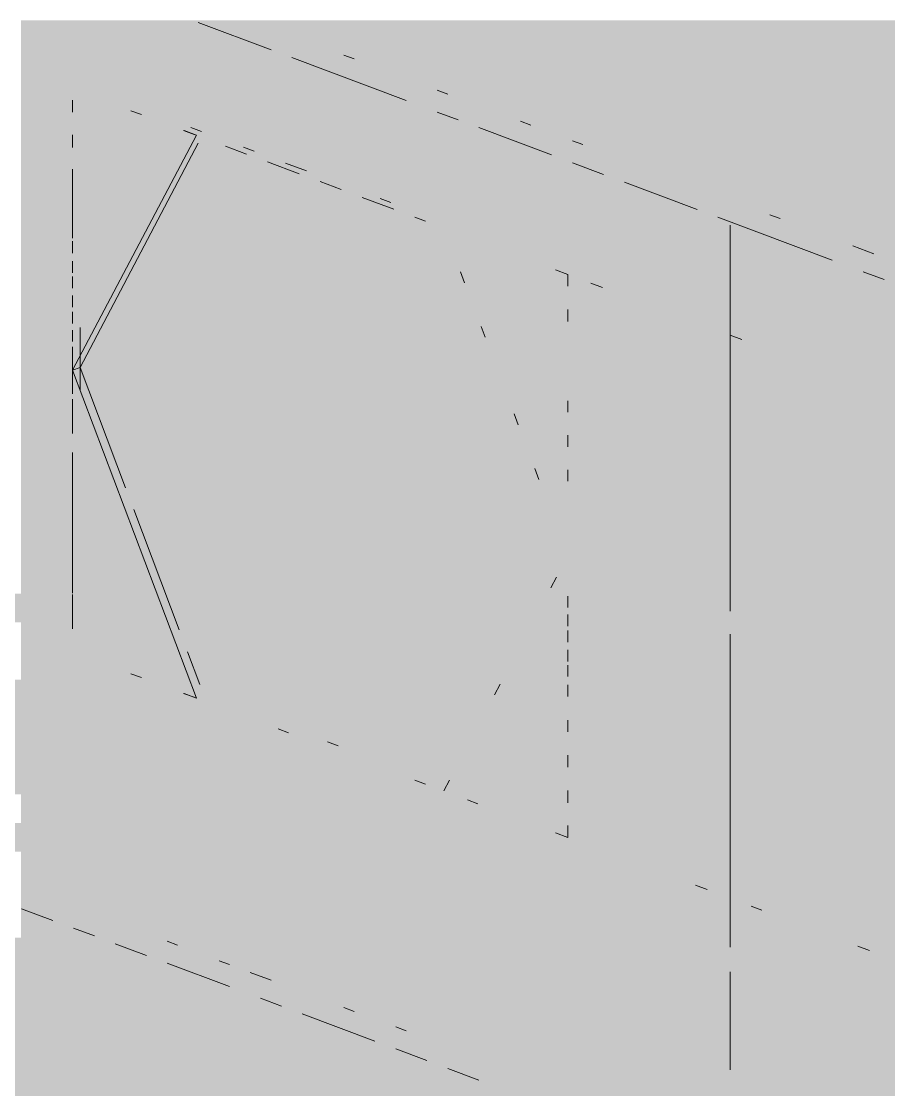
# Paper-space layout '03 3D Building and Roof' of a CAD drawing. Header units: millimetres. Extents: x 5 to 415, y 5 to 292.
# Drawn here: x 157.53 to 162.72, y 85.89 to 92.28 of the extents above; entities that cross this region are included whole.
import ezdxf

# ---------------------------------------------------------------- set-up
doc = ezdxf.new("R2010")
doc.units = ezdxf.units.MM
doc.layers.add('EXISTING', color=7, linetype='Continuous')
doc.layers.add('IMAGES', color=7, linetype='Continuous')

# ---------------------------------------------------------------- blocks, each defined once
blk = doc.blocks.new('SHEET_03')
at = {"layer": 'EXISTING', "color": 250, "lineweight": 9}
for p, q in [((159.0243, 92.1097), (158.5891, 92.2727)), ((159.8326, 91.8069), (159.1487, 92.0631)), ((159.4596, 92.0778), (159.5217, 92.0545)), ((160.0192, 91.8681), (160.0813, 91.8448)), ((157.8372, 91.7383), (157.8372, 91.807)), ((157.8372, 91.8056), (157.8372, 91.7354)), ((158.1862, 91.745), (158.2491, 91.7214)), ((160.1435, 91.6904), (160.0192, 91.737)), ((160.5166, 91.6818), (160.5788, 91.6585)), ((158.5007, 91.6271), (158.5636, 91.6036)), ((158.5779, 91.5982), (158.5038, 91.626)), ((158.608, 91.6202), (158.5451, 91.6438)), ((160.7031, 91.4808), (160.2679, 91.6439)), ((157.8372, 91.5321), (157.8372, 91.6009)), ((157.8372, 90.1923), (158.5779, 91.5982)), ((157.8372, 91.5951), (157.8372, 91.525)), ((158.5886, 91.551), (157.8816, 90.209)), ((160.8275, 91.5653), (160.8896, 91.542)), ((158.7523, 91.5329), (158.8782, 91.4857)), ((158.9226, 91.5024), (158.8597, 91.526)), ((159.004, 91.4386), (159.1927, 91.3679)), ((159.2371, 91.3846), (159.1113, 91.4317)), ((161.014, 91.3643), (160.8275, 91.4342)), ((157.8372, 90.9825), (157.8372, 91.3947)), ((157.8372, 91.3847), (157.8372, 91.3146)), ((159.3185, 91.3208), (159.4443, 91.2737)), ((161.5736, 91.1547), (161.1384, 91.3178)), ((157.8372, 91.1743), (157.8372, 91.1041)), ((159.5701, 91.2265), (159.7589, 91.1558)), ((159.7404, 91.196), (159.6775, 91.2196)), ((159.8847, 91.1087), (159.9476, 91.0851)), ((162.3819, 90.8519), (161.698, 91.1081)), ((162.0088, 91.1228), (162.071, 91.0995)), ((161.7719, 91.0611), (161.7719, 90.4017)), ((157.8372, 90.9639), (157.8372, 90.8937)), ((162.5063, 90.9364), (162.6306, 90.8899)), ((157.8372, 90.7763), (157.8372, 90.8451)), ((160.1579, 90.7819), (160.1826, 90.7165)), ((160.7998, 90.7659), (160.7258, 90.7936)), ((162.6928, 90.7355), (162.5684, 90.782)), ((157.8372, 90.7534), (157.8372, 90.6833)), ((160.7998, 90.7659), (160.7998, 90.6972)), ((160.7998, 90.6957), (160.7998, 90.7659)), ((161.0081, 90.6878), (160.9387, 90.7138)), ((157.8372, 90.5702), (157.8372, 90.6389)), ((157.8372, 90.543), (157.8372, 90.4729)), ((160.7998, 90.4853), (160.7998, 90.5554)), ((157.8372, 90.3641), (157.8372, 90.4328)), ((157.8816, 90.4494), (157.8816, 90.1059)), ((157.8816, 90.209), (157.8816, 90.4194)), ((160.2814, 90.4551), (160.3061, 90.3897)), ((161.8414, 90.3757), (161.7719, 90.4017)), ((161.7719, 90.4017), (161.7719, 88.7527)), ((157.8372, 90.3326), (157.8372, 90.1923)), ((157.8372, 90.158), (157.8372, 90.2267)), ((157.8372, 90.1923), (157.8816, 90.209)), ((157.8816, 90.0687), (157.8816, 90.209)), ((157.8816, 90.209), (158.1532, 89.49)), ((157.8372, 90.1923), (157.8372, 90.052)), ((158.5779, 88.2315), (157.8372, 90.1923)), ((157.8372, 89.8144), (157.8372, 90.0205)), ((160.7998, 90.0101), (160.7998, 89.9414)), ((157.8372, 89.9118), (157.8372, 89.8416)), ((160.4789, 89.9322), (160.5036, 89.8668)), ((160.7998, 89.8039), (160.7998, 89.7352)), ((157.8372, 89.7013), (157.8372, 88.8596)), ((157.8372, 89.6083), (157.8372, 89.677)), ((160.6023, 89.6054), (160.627, 89.54)), ((160.7998, 89.5978), (160.7998, 89.5291)), ((157.8372, 89.4022), (157.8372, 89.4709)), ((158.2026, 89.3593), (158.4742, 88.6403)), ((157.8372, 89.196), (157.8372, 89.2647)), ((157.8372, 88.9899), (157.8372, 89.0586)), ((160.7325, 88.9547), (160.6988, 88.8908)), ((157.8372, 88.6464), (157.8372, 88.8525)), ((160.7998, 88.842), (160.7998, 88.7733)), ((157.8372, 88.7194), (157.8372, 88.6492)), ((160.7998, 88.6617), (160.7998, 88.7318)), ((160.7998, 88.6359), (160.7998, 88.5672)), ((161.7719, 88.6153), (161.7719, 87.035)), ((158.5235, 88.5096), (158.5976, 88.3135)), ((160.7998, 88.4512), (160.7998, 88.5214)), ((160.7998, 88.4298), (160.7998, 88.361)), ((158.2491, 88.3547), (158.1862, 88.3782)), ((160.3958, 88.3156), (160.3622, 88.2517)), ((160.7998, 88.2408), (160.7998, 88.3109)), ((158.5636, 88.2368), (158.5007, 88.2604)), ((158.5038, 88.2592), (158.5779, 88.2315)), ((160.7998, 88.0304), (160.7998, 88.1005)), ((159.1298, 88.0247), (159.0669, 88.0483)), ((159.363, 87.9707), (159.4259, 87.9471)), ((160.7998, 87.82), (160.7998, 87.8901)), ((159.9476, 87.7184), (159.8847, 87.7419)), ((160.0928, 87.7405), (160.0592, 87.6766)), ((160.7998, 87.6095), (160.7998, 87.6797)), ((160.7998, 87.674), (160.7998, 87.6052)), ((160.2621, 87.6005), (160.1992, 87.6241)), ((160.7998, 87.3991), (160.7998, 87.4693)), ((160.7998, 87.4678), (160.7998, 87.3991)), ((160.7258, 87.4269), (160.7998, 87.3991)), ((161.5636, 87.113), (161.6331, 87.087)), ((161.7719, 87.035), (161.7719, 86.7419)), ((157.7186, 86.9029), (157.532, 86.9728)), ((161.9607, 86.9643), (161.8978, 86.9878)), ((157.9673, 86.8097), (157.8429, 86.8563)), ((158.2782, 86.6932), (158.0916, 86.7631)), ((158.4025, 86.7778), (158.4647, 86.7545)), ((162.5357, 86.7488), (162.6052, 86.7228)), ((158.7756, 86.5069), (158.4025, 86.6467)), ((158.7134, 86.6613), (158.7756, 86.638)), ((158.9, 86.5914), (159.0243, 86.5448)), ((161.7719, 86.5953), (161.7719, 86.0092)), ((159.0865, 86.3904), (158.9621, 86.437)), ((159.4596, 86.3818), (159.5217, 86.3585)), ((159.6461, 86.1808), (159.2108, 86.3439)), ((159.7704, 86.2653), (159.8326, 86.242)), ((159.957, 86.0644), (159.7704, 86.1342)), ((160.2679, 85.9479), (160.0813, 86.0178))]:
    blk.add_line(p, q, dxfattribs=at)
at = {"layer": 'IMAGES', "color": 7}
for points in [[(157.5285, 92.1143), (157.6999, 92.1143), (157.5285, 92.2857), (157.6999, 92.2857)], [(157.6999, 92.1143), (158.0426, 92.1143), (157.6999, 92.2857), (158.0426, 92.2857)], [(158.0426, 92.1143), (158.214, 92.1143), (158.0426, 92.2857), (158.214, 92.2857)], [(158.214, 92.1143), (158.3853, 92.1143), (158.214, 92.2857), (158.3853, 92.2857)], [(158.3853, 92.1143), (158.5567, 92.1143), (158.3853, 92.2857), (158.5567, 92.2857)], [(158.5567, 92.1143), (159.0708, 92.1143), (158.5567, 92.2857), (159.0708, 92.2857)], [(159.0708, 92.1143), (159.5849, 92.1143), (159.0708, 92.2857), (159.5849, 92.2857)], [(159.5849, 92.1143), (159.7562, 92.1143), (159.5849, 92.2857), (159.7562, 92.2857)], [(159.7562, 92.1143), (160.7844, 92.1143), (159.7562, 92.2857), (160.7844, 92.2857)], [(160.7844, 92.1143), (161.1272, 92.1143), (160.7844, 92.2857), (161.1272, 92.2857)], [(161.1272, 92.1143), (161.2985, 92.1143), (161.1272, 92.2857), (161.2985, 92.2857)], [(161.2985, 92.1143), (161.4699, 92.1143), (161.2985, 92.2857), (161.4699, 92.2857)], [(161.4699, 92.1143), (161.6412, 92.1143), (161.4699, 92.2857), (161.6412, 92.2857)], [(161.6412, 92.1143), (161.984, 92.1143), (161.6412, 92.2857), (161.984, 92.2857)], [(161.984, 92.1143), (162.1553, 92.1143), (161.984, 92.2857), (162.1553, 92.2857)], [(162.1553, 92.1143), (162.3267, 92.1143), (162.1553, 92.2857), (162.3267, 92.2857)], [(162.3267, 92.1143), (175.8644, 92.1143), (162.3267, 92.2857), (175.8644, 92.2857)], [(157.5285, 91.9429), (157.8713, 91.9429), (157.5285, 92.1143), (157.8713, 92.1143)], [(157.8713, 91.9429), (158.0426, 91.9429), (157.8713, 92.1143), (158.0426, 92.1143)], [(158.0426, 91.9429), (158.214, 91.9429), (158.0426, 92.1143), (158.214, 92.1143)], [(158.214, 91.9429), (158.5567, 91.9429), (158.214, 92.1143), (158.5567, 92.1143)], [(158.5567, 91.9429), (158.7281, 91.9429), (158.5567, 92.1143), (158.7281, 92.1143)], [(158.7281, 91.9429), (158.8994, 91.9429), (158.7281, 92.1143), (158.8994, 92.1143)], [(158.8994, 91.9429), (159.0708, 91.9429), (158.8994, 92.1143), (159.0708, 92.1143)], [(159.0708, 91.9429), (159.2422, 91.9429), (159.0708, 92.1143), (159.2422, 92.1143)], [(159.2422, 91.9429), (159.4135, 91.9429), (159.2422, 92.1143), (159.4135, 92.1143)], [(159.4135, 91.7714), (159.5849, 91.7714), (159.4135, 92.1143), (159.5849, 92.1143)], [(159.5849, 91.9429), (159.7562, 91.9429), (159.5849, 92.1143), (159.7562, 92.1143)], [(159.7562, 91.9429), (159.9276, 91.9429), (159.7562, 92.1143), (159.9276, 92.1143)], [(159.9276, 91.9429), (161.1272, 91.9429), (159.9276, 92.1143), (161.1272, 92.1143)], [(161.1272, 91.9429), (161.4699, 91.9429), (161.1272, 92.1143), (161.4699, 92.1143)], [(161.4699, 91.9429), (161.6412, 91.9429), (161.4699, 92.1143), (161.6412, 92.1143)], [(161.6412, 91.9429), (161.8126, 91.9429), (161.6412, 92.1143), (161.8126, 92.1143)], [(161.8126, 91.9429), (161.984, 91.9429), (161.8126, 92.1143), (161.984, 92.1143)], [(161.984, 91.9429), (162.1553, 91.9429), (161.984, 92.1143), (162.1553, 92.1143)], [(162.1553, 91.9429), (162.3267, 91.9429), (162.1553, 92.1143), (162.3267, 92.1143)], [(162.3267, 91.9429), (162.4981, 91.9429), (162.3267, 92.1143), (162.4981, 92.1143)], [(162.4981, 91.9429), (162.6694, 91.9429), (162.4981, 92.1143), (162.6694, 92.1143)], [(162.6694, 91.9429), (175.8644, 91.9429), (162.6694, 92.1143), (175.8644, 92.1143)], [(157.5285, 91.7714), (157.6999, 91.7714), (157.5285, 91.9429), (157.6999, 91.9429)], [(157.6999, 91.7714), (157.8713, 91.7714), (157.6999, 91.9429), (157.8713, 91.9429)], [(157.8713, 91.7714), (158.0426, 91.7714), (157.8713, 91.9429), (158.0426, 91.9429)], [(158.0426, 91.7714), (158.214, 91.7714), (158.0426, 91.9429), (158.214, 91.9429)], [(158.214, 91.7714), (158.3853, 91.7714), (158.214, 91.9429), (158.3853, 91.9429)], [(158.3853, 91.7714), (158.8994, 91.7714), (158.3853, 91.9429), (158.8994, 91.9429)], [(158.8994, 91.7714), (159.0708, 91.7714), (158.8994, 91.9429), (159.0708, 91.9429)], [(159.0708, 91.7714), (159.2422, 91.7714), (159.0708, 91.9429), (159.2422, 91.9429)], [(159.2422, 91.7714), (159.4135, 91.7714), (159.2422, 91.9429), (159.4135, 91.9429)], [(159.5849, 91.7714), (159.7562, 91.7714), (159.5849, 91.9429), (159.7562, 91.9429)], [(159.7562, 91.7714), (159.9276, 91.7714), (159.7562, 91.9429), (159.9276, 91.9429)], [(159.9276, 91.7714), (160.2703, 91.7714), (159.9276, 91.9429), (160.2703, 91.9429)], [(160.2703, 91.7714), (160.4417, 91.7714), (160.2703, 91.9429), (160.4417, 91.9429)], [(160.4417, 91.7714), (160.6131, 91.7714), (160.4417, 91.9429), (160.6131, 91.9429)], [(160.6131, 91.7714), (160.7844, 91.7714), (160.6131, 91.9429), (160.7844, 91.9429)], [(160.7844, 91.7714), (161.6412, 91.7714), (160.7844, 91.9429), (161.6412, 91.9429)], [(161.6412, 91.7714), (161.984, 91.7714), (161.6412, 91.9429), (161.984, 91.9429)], [(161.984, 91.7714), (162.4981, 91.7714), (161.984, 91.9429), (162.4981, 91.9429)], [(162.4981, 91.7714), (162.6694, 91.7714), (162.4981, 91.9429), (162.6694, 91.9429)], [(162.6694, 91.7714), (162.8408, 91.7714), (162.6694, 91.9429), (162.8408, 91.9429)], [(157.5285, 88.8571), (157.6999, 88.8571), (157.5285, 91.7714), (157.6999, 91.7714)], [(157.6999, 91.6), (157.8713, 91.6), (157.6999, 91.7714), (157.8713, 91.7714)], [(157.8713, 91.6), (158.0426, 91.6), (157.8713, 91.7714), (158.0426, 91.7714)], [(158.0426, 91.6), (158.214, 91.6), (158.0426, 91.7714), (158.214, 91.7714)], [(158.214, 91.6), (158.3853, 91.6), (158.214, 91.7714), (158.3853, 91.7714)], [(158.3853, 91.6), (158.5567, 91.6), (158.3853, 91.7714), (158.5567, 91.7714)], [(158.5567, 91.6), (158.7281, 91.6), (158.5567, 91.7714), (158.7281, 91.7714)], [(158.7281, 91.6), (158.8994, 91.6), (158.7281, 91.7714), (158.8994, 91.7714)], [(158.8994, 91.6), (159.4135, 91.6), (158.8994, 91.7714), (159.4135, 91.7714)], [(159.4135, 91.6), (159.5849, 91.6), (159.4135, 91.7714), (159.5849, 91.7714)], [(159.5849, 91.6), (159.7562, 91.6), (159.5849, 91.7714), (159.7562, 91.7714)], [(159.7562, 91.6), (160.099, 91.6), (159.7562, 91.7714), (160.099, 91.7714)], [(160.099, 91.6), (160.2703, 91.6), (160.099, 91.7714), (160.2703, 91.7714)], [(160.2703, 91.6), (160.4417, 91.6), (160.2703, 91.7714), (160.4417, 91.7714)], [(160.4417, 91.6), (160.6131, 91.6), (160.4417, 91.7714), (160.6131, 91.7714)], [(160.6131, 91.6), (160.7844, 91.6), (160.6131, 91.7714), (160.7844, 91.7714)], [(160.7844, 91.6), (160.9558, 91.6), (160.7844, 91.7714), (160.9558, 91.7714)], [(160.9558, 91.6), (161.1272, 91.6), (160.9558, 91.7714), (161.1272, 91.7714)], [(161.1272, 91.6), (161.2985, 91.6), (161.1272, 91.7714), (161.2985, 91.7714)], [(161.2985, 91.6), (161.984, 91.6), (161.2985, 91.7714), (161.984, 91.7714)], [(161.984, 91.6), (162.1553, 91.6), (161.984, 91.7714), (162.1553, 91.7714)], [(162.1553, 91.6), (162.8408, 91.6), (162.1553, 91.7714), (162.8408, 91.7714)], [(157.6999, 90.5714), (158.0426, 90.5714), (157.6999, 91.6), (158.0426, 91.6)], [(158.0426, 91.4286), (158.214, 91.4286), (158.0426, 91.6), (158.214, 91.6)], [(158.214, 91.4286), (158.3853, 91.4286), (158.214, 91.6), (158.3853, 91.6)], [(158.3853, 91.2571), (158.5567, 91.2571), (158.3853, 91.6), (158.5567, 91.6)], [(158.5567, 91.2571), (158.7281, 91.2571), (158.5567, 91.6), (158.7281, 91.6)], [(158.7281, 91.2571), (158.8994, 91.2571), (158.7281, 91.6), (158.8994, 91.6)], [(158.8994, 91.4286), (159.0708, 91.4286), (158.8994, 91.6), (159.0708, 91.6)], [(159.0708, 91.4286), (159.2422, 91.4286), (159.0708, 91.6), (159.2422, 91.6)], [(159.2422, 91.4286), (159.7562, 91.4286), (159.2422, 91.6), (159.7562, 91.6)], [(159.7562, 91.4286), (159.9276, 91.4286), (159.7562, 91.6), (159.9276, 91.6)], [(159.9276, 91.4286), (160.099, 91.4286), (159.9276, 91.6), (160.099, 91.6)], [(160.099, 91.4286), (160.2703, 91.4286), (160.099, 91.6), (160.2703, 91.6)], [(160.2703, 91.4286), (160.7844, 91.4286), (160.2703, 91.6), (160.7844, 91.6)], [(160.7844, 91.4286), (161.1272, 91.4286), (160.7844, 91.6), (161.1272, 91.6)], [(161.1272, 91.4286), (161.2985, 91.4286), (161.1272, 91.6), (161.2985, 91.6)], [(161.2985, 91.4286), (161.4699, 91.4286), (161.2985, 91.6), (161.4699, 91.6)], [(161.4699, 91.4286), (161.6412, 91.4286), (161.4699, 91.6), (161.6412, 91.6)], [(161.6412, 91.4286), (162.8408, 91.4286), (161.6412, 91.6), (162.8408, 91.6)], [(158.0426, 91.2571), (158.3853, 91.2571), (158.0426, 91.4286), (158.3853, 91.4286)], [(158.8994, 91.2571), (159.2422, 91.2571), (158.8994, 91.4286), (159.2422, 91.4286)], [(159.2422, 91.2571), (159.4135, 91.2571), (159.2422, 91.4286), (159.4135, 91.4286)], [(159.4135, 91.2571), (159.5849, 91.2571), (159.4135, 91.4286), (159.5849, 91.4286)], [(159.5849, 91.2571), (159.7562, 91.2571), (159.5849, 91.4286), (159.7562, 91.4286)], [(159.7562, 91.2571), (159.9276, 91.2571), (159.7562, 91.4286), (159.9276, 91.4286)], [(159.9276, 91.2571), (160.099, 91.2571), (159.9276, 91.4286), (160.099, 91.4286)], [(160.099, 91.2571), (160.2703, 91.2571), (160.099, 91.4286), (160.2703, 91.4286)], [(160.2703, 91.2571), (160.4417, 91.2571), (160.2703, 91.4286), (160.4417, 91.4286)], [(160.4417, 91.2571), (160.6131, 91.2571), (160.4417, 91.4286), (160.6131, 91.4286)], [(160.6131, 91.2571), (160.7844, 91.2571), (160.6131, 91.4286), (160.7844, 91.4286)], [(160.7844, 91.2571), (160.9558, 91.2571), (160.7844, 91.4286), (160.9558, 91.4286)], [(160.9558, 91.2571), (161.1272, 91.2571), (160.9558, 91.4286), (161.1272, 91.4286)], [(161.1272, 91.2571), (161.2985, 91.2571), (161.1272, 91.4286), (161.2985, 91.4286)], [(161.2985, 91.2571), (161.4699, 91.2571), (161.2985, 91.4286), (161.4699, 91.4286)], [(161.4699, 91.2571), (161.6412, 91.2571), (161.4699, 91.4286), (161.6412, 91.4286)], [(161.6412, 91.2571), (161.8126, 91.2571), (161.6412, 91.4286), (161.8126, 91.4286)], [(161.8126, 91.2571), (161.984, 91.2571), (161.8126, 91.4286), (161.984, 91.4286)], [(161.984, 91.2571), (162.1553, 91.2571), (161.984, 91.4286), (162.1553, 91.4286)], [(162.1553, 91.2571), (163.1835, 91.2571), (162.1553, 91.4286), (163.1835, 91.4286)], [(158.0426, 90.9143), (158.214, 90.9143), (158.0426, 91.2571), (158.214, 91.2571)], [(158.214, 91.0857), (158.3853, 91.0857), (158.214, 91.2571), (158.3853, 91.2571)], [(158.3853, 91.0857), (158.5567, 91.0857), (158.3853, 91.2571), (158.5567, 91.2571)], [(158.5567, 91.0857), (158.7281, 91.0857), (158.5567, 91.2571), (158.7281, 91.2571)], [(158.7281, 91.0857), (158.8994, 91.0857), (158.7281, 91.2571), (158.8994, 91.2571)], [(158.8994, 91.0857), (159.0708, 91.0857), (158.8994, 91.2571), (159.0708, 91.2571)], [(159.0708, 91.0857), (159.2422, 91.0857), (159.0708, 91.2571), (159.2422, 91.2571)], [(159.2422, 91.0857), (159.7562, 91.0857), (159.2422, 91.2571), (159.7562, 91.2571)], [(159.7562, 91.0857), (159.9276, 91.0857), (159.7562, 91.2571), (159.9276, 91.2571)], [(159.9276, 91.0857), (160.099, 91.0857), (159.9276, 91.2571), (160.099, 91.2571)], [(160.099, 91.0857), (160.2703, 91.0857), (160.099, 91.2571), (160.2703, 91.2571)], [(160.2703, 91.0857), (160.6131, 91.0857), (160.2703, 91.2571), (160.6131, 91.2571)], [(160.6131, 91.0857), (160.7844, 91.0857), (160.6131, 91.2571), (160.7844, 91.2571)], [(160.7844, 91.0857), (160.9558, 91.0857), (160.7844, 91.2571), (160.9558, 91.2571)], [(160.9558, 91.0857), (161.1272, 91.0857), (160.9558, 91.2571), (161.1272, 91.2571)], [(161.1272, 91.0857), (161.2985, 91.0857), (161.1272, 91.2571), (161.2985, 91.2571)], [(161.2985, 91.0857), (161.4699, 91.0857), (161.2985, 91.2571), (161.4699, 91.2571)], [(161.4699, 91.0857), (161.6412, 91.0857), (161.4699, 91.2571), (161.6412, 91.2571)], [(161.6412, 91.0857), (161.8126, 91.0857), (161.6412, 91.2571), (161.8126, 91.2571)], [(161.8126, 91.0857), (161.984, 91.0857), (161.8126, 91.2571), (161.984, 91.2571)], [(161.984, 91.0857), (162.1553, 91.0857), (161.984, 91.2571), (162.1553, 91.2571)], [(162.1553, 91.0857), (162.3267, 91.0857), (162.1553, 91.2571), (162.3267, 91.2571)], [(162.3267, 91.0857), (162.4981, 91.0857), (162.3267, 91.2571), (162.4981, 91.2571)], [(162.4981, 91.0857), (162.6694, 91.0857), (162.4981, 91.2571), (162.6694, 91.2571)], [(162.6694, 91.0857), (163.3549, 91.0857), (162.6694, 91.2571), (163.3549, 91.2571)], [(158.214, 90.7429), (158.3853, 90.7429), (158.214, 91.0857), (158.3853, 91.0857)], [(158.3853, 90.9143), (158.5567, 90.9143), (158.3853, 91.0857), (158.5567, 91.0857)], [(158.5567, 90.9143), (158.7281, 90.9143), (158.5567, 91.0857), (158.7281, 91.0857)], [(158.7281, 90.9143), (159.2422, 90.9143), (158.7281, 91.0857), (159.2422, 91.0857)], [(159.2422, 90.9143), (159.5849, 90.9143), (159.2422, 91.0857), (159.5849, 91.0857)], [(159.5849, 90.9143), (159.7562, 90.9143), (159.5849, 91.0857), (159.7562, 91.0857)], [(159.7562, 90.9143), (159.9276, 90.9143), (159.7562, 91.0857), (159.9276, 91.0857)], [(159.9276, 90.9143), (160.099, 90.9143), (159.9276, 91.0857), (160.099, 91.0857)], [(160.099, 90.5714), (160.2703, 90.5714), (160.099, 91.0857), (160.2703, 91.0857)], [(160.2703, 90.9143), (160.4417, 90.9143), (160.2703, 91.0857), (160.4417, 91.0857)], [(160.4417, 90.9143), (160.6131, 90.9143), (160.4417, 91.0857), (160.6131, 91.0857)], [(160.6131, 90.9143), (161.1272, 90.9143), (160.6131, 91.0857), (161.1272, 91.0857)], [(161.1272, 90.7429), (161.2985, 90.7429), (161.1272, 91.0857), (161.2985, 91.0857)], [(161.2985, 90.7429), (161.4699, 90.7429), (161.2985, 91.0857), (161.4699, 91.0857)], [(161.4699, 90.9143), (161.6412, 90.9143), (161.4699, 91.0857), (161.6412, 91.0857)], [(161.6412, 90.5714), (161.8126, 90.5714), (161.6412, 91.0857), (161.8126, 91.0857)], [(161.8126, 90.9143), (162.1553, 90.9143), (161.8126, 91.0857), (162.1553, 91.0857)], [(162.1553, 90.9143), (162.3267, 90.9143), (162.1553, 91.0857), (162.3267, 91.0857)], [(162.3267, 90.9143), (162.4981, 90.9143), (162.3267, 91.0857), (162.4981, 91.0857)], [(162.4981, 90.9143), (162.6694, 90.9143), (162.4981, 91.0857), (162.6694, 91.0857)], [(162.6694, 90.9143), (162.8408, 90.9143), (162.6694, 91.0857), (162.8408, 91.0857)], [(158.0426, 90.7429), (158.214, 90.7429), (158.0426, 90.9143), (158.214, 90.9143)], [(158.3853, 90.5714), (158.5567, 90.5714), (158.3853, 90.9143), (158.5567, 90.9143)], [(158.5567, 90.7429), (159.5849, 90.7429), (158.5567, 90.9143), (159.5849, 90.9143)], [(159.5849, 90.7429), (159.7562, 90.7429), (159.5849, 90.9143), (159.7562, 90.9143)], [(159.7562, 90.7429), (159.9276, 90.7429), (159.7562, 90.9143), (159.9276, 90.9143)], [(159.9276, 90.7429), (160.099, 90.7429), (159.9276, 90.9143), (160.099, 90.9143)], [(160.2703, 90.7429), (160.4417, 90.7429), (160.2703, 90.9143), (160.4417, 90.9143)], [(160.4417, 90.7429), (160.6131, 90.7429), (160.4417, 90.9143), (160.6131, 90.9143)], [(160.6131, 90.7429), (160.7844, 90.7429), (160.6131, 90.9143), (160.7844, 90.9143)], [(160.7844, 90.7429), (160.9558, 90.7429), (160.7844, 90.9143), (160.9558, 90.9143)], [(160.9558, 90.7429), (161.1272, 90.7429), (160.9558, 90.9143), (161.1272, 90.9143)], [(161.4699, 90.5714), (161.6412, 90.5714), (161.4699, 90.9143), (161.6412, 90.9143)], [(161.8126, 90.7429), (162.1553, 90.7429), (161.8126, 90.9143), (162.1553, 90.9143)], [(162.1553, 90.7429), (162.3267, 90.7429), (162.1553, 90.9143), (162.3267, 90.9143)], [(162.3267, 90.7429), (162.6694, 90.7429), (162.3267, 90.9143), (162.6694, 90.9143)], [(162.6694, 90.7429), (162.8408, 90.7429), (162.6694, 90.9143), (162.8408, 90.9143)], [(158.0426, 90.5714), (158.214, 90.5714), (158.0426, 90.7429), (158.214, 90.7429)], [(158.214, 90.5714), (158.3853, 90.5714), (158.214, 90.7429), (158.3853, 90.7429)], [(158.5567, 90.5714), (159.9276, 90.5714), (158.5567, 90.7429), (159.9276, 90.7429)], [(159.9276, 90.5714), (160.099, 90.5714), (159.9276, 90.7429), (160.099, 90.7429)], [(160.2703, 90.5714), (160.4417, 90.5714), (160.2703, 90.7429), (160.4417, 90.7429)], [(160.4417, 90.5714), (160.6131, 90.5714), (160.4417, 90.7429), (160.6131, 90.7429)], [(160.6131, 90.5714), (160.7844, 90.5714), (160.6131, 90.7429), (160.7844, 90.7429)], [(160.7844, 90.5714), (160.9558, 90.5714), (160.7844, 90.7429), (160.9558, 90.7429)], [(160.9558, 90.5714), (161.1272, 90.5714), (160.9558, 90.7429), (161.1272, 90.7429)], [(161.1272, 90.5714), (161.2985, 90.5714), (161.1272, 90.7429), (161.2985, 90.7429)], [(161.2985, 90.5714), (161.4699, 90.5714), (161.2985, 90.7429), (161.4699, 90.7429)], [(161.8126, 90.5714), (161.984, 90.5714), (161.8126, 90.7429), (161.984, 90.7429)], [(161.984, 90.4), (162.1553, 90.4), (161.984, 90.7429), (162.1553, 90.7429)], [(162.1553, 90.5714), (162.3267, 90.5714), (162.1553, 90.7429), (162.3267, 90.7429)], [(162.3267, 90.5714), (162.4981, 90.5714), (162.3267, 90.7429), (162.4981, 90.7429)], [(162.4981, 90.5714), (162.6694, 90.5714), (162.4981, 90.7429), (162.6694, 90.7429)], [(162.6694, 90.5714), (162.8408, 90.5714), (162.6694, 90.7429), (162.8408, 90.7429)], [(157.6999, 89.5429), (157.8713, 89.5429), (157.6999, 90.5714), (157.8713, 90.5714)], [(157.8713, 90.4), (158.214, 90.4), (157.8713, 90.5714), (158.214, 90.5714)], [(158.214, 90.4), (158.5567, 90.4), (158.214, 90.5714), (158.5567, 90.5714)], [(158.5567, 90.4), (160.099, 90.4), (158.5567, 90.5714), (160.099, 90.5714)], [(160.099, 90.4), (160.2703, 90.4), (160.099, 90.5714), (160.2703, 90.5714)], [(160.2703, 90.4), (160.4417, 90.4), (160.2703, 90.5714), (160.4417, 90.5714)], [(160.4417, 90.4), (160.6131, 90.4), (160.4417, 90.5714), (160.6131, 90.5714)], [(160.6131, 90.4), (160.7844, 90.4), (160.6131, 90.5714), (160.7844, 90.5714)], [(160.7844, 90.2286), (160.9558, 90.2286), (160.7844, 90.5714), (160.9558, 90.5714)], [(160.9558, 90.4), (161.2985, 90.4), (160.9558, 90.5714), (161.2985, 90.5714)], [(161.2985, 90.4), (161.4699, 90.4), (161.2985, 90.5714), (161.4699, 90.5714)], [(161.4699, 90.2286), (161.6412, 90.2286), (161.4699, 90.5714), (161.6412, 90.5714)], [(161.6412, 90.4), (161.8126, 90.4), (161.6412, 90.5714), (161.8126, 90.5714)], [(161.8126, 90.4), (161.984, 90.4), (161.8126, 90.5714), (161.984, 90.5714)], [(162.1553, 90.4), (162.4981, 90.4), (162.1553, 90.5714), (162.4981, 90.5714)], [(162.4981, 90.4), (162.6694, 90.4), (162.4981, 90.5714), (162.6694, 90.5714)], [(162.6694, 90.4), (162.8408, 90.4), (162.6694, 90.5714), (162.8408, 90.5714)], [(157.8713, 90.2286), (158.0426, 90.2286), (157.8713, 90.4), (158.0426, 90.4)], [(158.0426, 90.2286), (158.214, 90.2286), (158.0426, 90.4), (158.214, 90.4)], [(158.214, 90.2286), (158.3853, 90.2286), (158.214, 90.4), (158.3853, 90.4)], [(158.3853, 90.2286), (159.9276, 90.2286), (158.3853, 90.4), (159.9276, 90.4)], [(159.9276, 90.2286), (160.099, 90.2286), (159.9276, 90.4), (160.099, 90.4)], [(160.099, 90.2286), (160.4417, 90.2286), (160.099, 90.4), (160.4417, 90.4)], [(160.4417, 90.2286), (160.6131, 90.2286), (160.4417, 90.4), (160.6131, 90.4)], [(160.6131, 90.2286), (160.7844, 90.2286), (160.6131, 90.4), (160.7844, 90.4)], [(160.9558, 90.2286), (161.1272, 90.2286), (160.9558, 90.4), (161.1272, 90.4)], [(161.1272, 90.2286), (161.4699, 90.2286), (161.1272, 90.4), (161.4699, 90.4)], [(161.6412, 90.2286), (161.984, 90.2286), (161.6412, 90.4), (161.984, 90.4)], [(161.984, 90.2286), (162.1553, 90.2286), (161.984, 90.4), (162.1553, 90.4)], [(162.1553, 90.2286), (162.3267, 90.2286), (162.1553, 90.4), (162.3267, 90.4)], [(162.3267, 90.2286), (162.4981, 90.2286), (162.3267, 90.4), (162.4981, 90.4)], [(162.4981, 90.2286), (162.8408, 90.2286), (162.4981, 90.4), (162.8408, 90.4)], [(157.8713, 89.7143), (158.0426, 89.7143), (157.8713, 90.2286), (158.0426, 90.2286)], [(158.0426, 90.0571), (158.214, 90.0571), (158.0426, 90.2286), (158.214, 90.2286)], [(158.214, 90.0571), (160.099, 90.0571), (158.214, 90.2286), (160.099, 90.2286)], [(160.099, 89.8857), (160.2703, 89.8857), (160.099, 90.2286), (160.2703, 90.2286)], [(160.2703, 89.8857), (160.4417, 89.8857), (160.2703, 90.2286), (160.4417, 90.2286)], [(160.4417, 90.0571), (160.7844, 90.0571), (160.4417, 90.2286), (160.7844, 90.2286)], [(160.7844, 90.0571), (160.9558, 90.0571), (160.7844, 90.2286), (160.9558, 90.2286)], [(160.9558, 90.0571), (161.1272, 90.0571), (160.9558, 90.2286), (161.1272, 90.2286)], [(161.1272, 87.4857), (161.4699, 87.4857), (161.1272, 90.2286), (161.4699, 90.2286)], [(161.4699, 87.3143), (161.6412, 87.3143), (161.4699, 90.2286), (161.6412, 90.2286)], [(161.6412, 87.1429), (161.8126, 87.1429), (161.6412, 90.2286), (161.8126, 90.2286)], [(161.8126, 90.0571), (161.984, 90.0571), (161.8126, 90.2286), (161.984, 90.2286)], [(161.984, 90.0571), (162.1553, 90.0571), (161.984, 90.2286), (162.1553, 90.2286)], [(162.1553, 90.0571), (162.3267, 90.0571), (162.1553, 90.2286), (162.3267, 90.2286)], [(162.3267, 90.0571), (162.4981, 90.0571), (162.3267, 90.2286), (162.4981, 90.2286)], [(162.4981, 89.8857), (162.6694, 89.8857), (162.4981, 90.2286), (162.6694, 90.2286)], [(162.6694, 90.0571), (162.8408, 90.0571), (162.6694, 90.2286), (162.8408, 90.2286)], [(158.0426, 89.8857), (158.214, 89.8857), (158.0426, 90.0571), (158.214, 90.0571)], [(158.214, 89.8857), (158.3853, 89.8857), (158.214, 90.0571), (158.3853, 90.0571)], [(158.3853, 89.8857), (160.099, 89.8857), (158.3853, 90.0571), (160.099, 90.0571)], [(160.4417, 89.8857), (160.6131, 89.8857), (160.4417, 90.0571), (160.6131, 90.0571)], [(160.6131, 89.8857), (160.7844, 89.8857), (160.6131, 90.0571), (160.7844, 90.0571)], [(160.7844, 89.7143), (160.9558, 89.7143), (160.7844, 90.0571), (160.9558, 90.0571)], [(160.9558, 87.4857), (161.1272, 87.4857), (160.9558, 90.0571), (161.1272, 90.0571)], [(161.8126, 89.8857), (161.984, 89.8857), (161.8126, 90.0571), (161.984, 90.0571)], [(161.984, 89.8857), (162.3267, 89.8857), (161.984, 90.0571), (162.3267, 90.0571)], [(162.3267, 89.8857), (162.4981, 89.8857), (162.3267, 90.0571), (162.4981, 90.0571)], [(162.6694, 88.6857), (162.8408, 88.6857), (162.6694, 90.0571), (162.8408, 90.0571)], [(158.0426, 89.3714), (158.214, 89.3714), (158.0426, 89.8857), (158.214, 89.8857)], [(158.214, 89.7143), (158.3853, 89.7143), (158.214, 89.8857), (158.3853, 89.8857)], [(158.3853, 89.7143), (160.4417, 89.7143), (158.3853, 89.8857), (160.4417, 89.8857)], [(160.4417, 89.7143), (160.6131, 89.7143), (160.4417, 89.8857), (160.6131, 89.8857)], [(160.6131, 89.7143), (160.7844, 89.7143), (160.6131, 89.8857), (160.7844, 89.8857)], [(161.8126, 87.3143), (161.984, 87.3143), (161.8126, 89.8857), (161.984, 89.8857)], [(161.984, 86.9714), (162.1553, 86.9714), (161.984, 89.8857), (162.1553, 89.8857)], [(162.1553, 89.7143), (162.3267, 89.7143), (162.1553, 89.8857), (162.3267, 89.8857)], [(162.3267, 89.7143), (162.4981, 89.7143), (162.3267, 89.8857), (162.4981, 89.8857)], [(162.4981, 89.7143), (162.6694, 89.7143), (162.4981, 89.8857), (162.6694, 89.8857)], [(157.8713, 89.5429), (158.0426, 89.5429), (157.8713, 89.7143), (158.0426, 89.7143)], [(158.214, 89.5429), (158.3853, 89.5429), (158.214, 89.7143), (158.3853, 89.7143)], [(158.3853, 89.5429), (158.5567, 89.5429), (158.3853, 89.7143), (158.5567, 89.7143)], [(158.5567, 89.5429), (160.4417, 89.5429), (158.5567, 89.7143), (160.4417, 89.7143)], [(160.4417, 89.5429), (160.6131, 89.5429), (160.4417, 89.7143), (160.6131, 89.7143)], [(160.6131, 89.5429), (160.7844, 89.5429), (160.6131, 89.7143), (160.7844, 89.7143)], [(160.7844, 89.3714), (160.9558, 89.3714), (160.7844, 89.7143), (160.9558, 89.7143)], [(162.1553, 87.1429), (162.4981, 87.1429), (162.1553, 89.7143), (162.4981, 89.7143)], [(162.4981, 88.5143), (162.6694, 88.5143), (162.4981, 89.7143), (162.6694, 89.7143)], [(157.6999, 88.6857), (158.0426, 88.6857), (157.6999, 89.5429), (158.0426, 89.5429)], [(158.214, 89.3714), (158.3853, 89.3714), (158.214, 89.5429), (158.3853, 89.5429)], [(158.3853, 89.2), (158.5567, 89.2), (158.3853, 89.5429), (158.5567, 89.5429)], [(158.5567, 89.3714), (160.2703, 89.3714), (158.5567, 89.5429), (160.2703, 89.5429)], [(160.2703, 89.3714), (160.4417, 89.3714), (160.2703, 89.5429), (160.4417, 89.5429)], [(160.4417, 89.3714), (160.7844, 89.3714), (160.4417, 89.5429), (160.7844, 89.5429)], [(158.0426, 89.2), (158.214, 89.2), (158.0426, 89.3714), (158.214, 89.3714)], [(158.214, 89.2), (158.3853, 89.2), (158.214, 89.3714), (158.3853, 89.3714)], [(158.5567, 89.2), (160.4417, 89.2), (158.5567, 89.3714), (160.4417, 89.3714)], [(160.4417, 89.2), (160.6131, 89.2), (160.4417, 89.3714), (160.6131, 89.3714)], [(160.6131, 88.8571), (160.7844, 88.8571), (160.6131, 89.3714), (160.7844, 89.3714)], [(160.7844, 88.8571), (160.9558, 88.8571), (160.7844, 89.3714), (160.9558, 89.3714)], [(158.0426, 89.0286), (158.214, 89.0286), (158.0426, 89.2), (158.214, 89.2)], [(158.214, 89.0286), (158.3853, 89.0286), (158.214, 89.2), (158.3853, 89.2)], [(158.3853, 89.0286), (158.5567, 89.0286), (158.3853, 89.2), (158.5567, 89.2)], [(158.5567, 89.0286), (158.7281, 89.0286), (158.5567, 89.2), (158.7281, 89.2)], [(158.7281, 88.8571), (160.4417, 88.8571), (158.7281, 89.2), (160.4417, 89.2)], [(160.4417, 89.0286), (160.6131, 89.0286), (160.4417, 89.2), (160.6131, 89.2)], [(158.0426, 88.5143), (158.214, 88.5143), (158.0426, 89.0286), (158.214, 89.0286)], [(158.214, 88.8571), (158.3853, 88.8571), (158.214, 89.0286), (158.3853, 89.0286)], [(158.3853, 88.8571), (158.5567, 88.8571), (158.3853, 89.0286), (158.5567, 89.0286)], [(158.5567, 88.8571), (158.7281, 88.8571), (158.5567, 89.0286), (158.7281, 89.0286)], [(160.4417, 88.6857), (160.6131, 88.6857), (160.4417, 89.0286), (160.6131, 89.0286)], [(157.3572, 88.6857), (157.6999, 88.6857), (157.3572, 88.8571), (157.6999, 88.8571)], [(158.214, 88.6857), (158.3853, 88.6857), (158.214, 88.8571), (158.3853, 88.8571)], [(158.3853, 88.6857), (158.5567, 88.6857), (158.3853, 88.8571), (158.5567, 88.8571)], [(158.5567, 88.5143), (158.7281, 88.5143), (158.5567, 88.8571), (158.7281, 88.8571)], [(158.7281, 88.5143), (158.8994, 88.5143), (158.7281, 88.8571), (158.8994, 88.8571)], [(158.8994, 88.6857), (160.4417, 88.6857), (158.8994, 88.8571), (160.4417, 88.8571)], [(160.6131, 88.6857), (160.9558, 88.6857), (160.6131, 88.8571), (160.9558, 88.8571)], [(157.5285, 88.5143), (157.6999, 88.5143), (157.5285, 88.6857), (157.6999, 88.6857)], [(157.6999, 88.3429), (157.8713, 88.3429), (157.6999, 88.6857), (157.8713, 88.6857)], [(157.8713, 88.5143), (158.0426, 88.5143), (157.8713, 88.6857), (158.0426, 88.6857)], [(158.214, 88.5143), (158.3853, 88.5143), (158.214, 88.6857), (158.3853, 88.6857)], [(158.3853, 88.5143), (158.5567, 88.5143), (158.3853, 88.6857), (158.5567, 88.6857)], [(158.8994, 88.5143), (160.2703, 88.5143), (158.8994, 88.6857), (160.2703, 88.6857)], [(160.2703, 88.5143), (160.6131, 88.5143), (160.2703, 88.6857), (160.6131, 88.6857)], [(160.6131, 88.5143), (160.7844, 88.5143), (160.6131, 88.6857), (160.7844, 88.6857)], [(160.7844, 87.6571), (160.9558, 87.6571), (160.7844, 88.6857), (160.9558, 88.6857)], [(162.6694, 88.5143), (163.0121, 88.5143), (162.6694, 88.6857), (163.0121, 88.6857)], [(157.5285, 88.3429), (157.6999, 88.3429), (157.5285, 88.5143), (157.6999, 88.5143)], [(157.8713, 88.3429), (158.0426, 88.3429), (157.8713, 88.5143), (158.0426, 88.5143)], [(158.0426, 88.3429), (158.214, 88.3429), (158.0426, 88.5143), (158.214, 88.5143)], [(158.214, 88.3429), (158.3853, 88.3429), (158.214, 88.5143), (158.3853, 88.5143)], [(158.3853, 88.3429), (158.7281, 88.3429), (158.3853, 88.5143), (158.7281, 88.5143)], [(158.7281, 88.3429), (158.8994, 88.3429), (158.7281, 88.5143), (158.8994, 88.5143)], [(158.8994, 88.3429), (159.0708, 88.3429), (158.8994, 88.5143), (159.0708, 88.5143)], [(159.0708, 88.3429), (160.4417, 88.3429), (159.0708, 88.5143), (160.4417, 88.5143)], [(160.4417, 88.3429), (160.6131, 88.3429), (160.4417, 88.5143), (160.6131, 88.5143)], [(160.6131, 88.3429), (160.7844, 88.3429), (160.6131, 88.5143), (160.7844, 88.5143)], [(162.4981, 88), (162.6694, 88), (162.4981, 88.5143), (162.6694, 88.5143)], [(162.6694, 88.1714), (162.8408, 88.1714), (162.6694, 88.5143), (162.8408, 88.5143)], [(157.1858, 88.1714), (157.6999, 88.1714), (157.1858, 88.3429), (157.6999, 88.3429)], [(157.6999, 88.1714), (157.8713, 88.1714), (157.6999, 88.3429), (157.8713, 88.3429)], [(157.8713, 88.1714), (158.0426, 88.1714), (157.8713, 88.3429), (158.0426, 88.3429)], [(158.0426, 88.1714), (158.214, 88.1714), (158.0426, 88.3429), (158.214, 88.3429)], [(158.214, 88.1714), (158.3853, 88.1714), (158.214, 88.3429), (158.3853, 88.3429)], [(158.3853, 88.1714), (158.5567, 88.1714), (158.3853, 88.3429), (158.5567, 88.3429)], [(158.5567, 88.1714), (158.7281, 88.1714), (158.5567, 88.3429), (158.7281, 88.3429)], [(158.7281, 88.1714), (158.8994, 88.1714), (158.7281, 88.3429), (158.8994, 88.3429)], [(158.8994, 88), (159.0708, 88), (158.8994, 88.3429), (159.0708, 88.3429)], [(159.0708, 88.1714), (159.2422, 88.1714), (159.0708, 88.3429), (159.2422, 88.3429)], [(159.2422, 88.1714), (160.099, 88.1714), (159.2422, 88.3429), (160.099, 88.3429)], [(160.099, 88.1714), (160.2703, 88.1714), (160.099, 88.3429), (160.2703, 88.3429)], [(160.2703, 88), (160.4417, 88), (160.2703, 88.3429), (160.4417, 88.3429)], [(160.4417, 88.1714), (160.6131, 88.1714), (160.4417, 88.3429), (160.6131, 88.3429)], [(160.6131, 88.1714), (160.7844, 88.1714), (160.6131, 88.3429), (160.7844, 88.3429)], [(157.1858, 88), (158.0426, 88), (157.1858, 88.1714), (158.0426, 88.1714)], [(158.0426, 88), (158.214, 88), (158.0426, 88.1714), (158.214, 88.1714)], [(158.214, 88), (158.3853, 88), (158.214, 88.1714), (158.3853, 88.1714)], [(158.3853, 88), (158.5567, 88), (158.3853, 88.1714), (158.5567, 88.1714)], [(158.5567, 88), (158.8994, 88), (158.5567, 88.1714), (158.8994, 88.1714)], [(159.0708, 87.8286), (159.2422, 87.8286), (159.0708, 88.1714), (159.2422, 88.1714)], [(159.2422, 88), (159.4135, 88), (159.2422, 88.1714), (159.4135, 88.1714)], [(159.4135, 88), (159.5849, 88), (159.4135, 88.1714), (159.5849, 88.1714)], [(159.5849, 88), (159.7562, 88), (159.5849, 88.1714), (159.7562, 88.1714)], [(159.7562, 88), (160.099, 88), (159.7562, 88.1714), (160.099, 88.1714)], [(160.099, 88), (160.2703, 88), (160.099, 88.1714), (160.2703, 88.1714)], [(160.4417, 88), (160.6131, 88), (160.4417, 88.1714), (160.6131, 88.1714)], [(160.6131, 87.6571), (160.7844, 87.6571), (160.6131, 88.1714), (160.7844, 88.1714)], [(162.6694, 88), (163.0121, 88), (162.6694, 88.1714), (163.0121, 88.1714)], [(157.1858, 87.8286), (158.5567, 87.8286), (157.1858, 88), (158.5567, 88)], [(158.5567, 87.8286), (158.7281, 87.8286), (158.5567, 88), (158.7281, 88)], [(158.7281, 87.8286), (158.8994, 87.8286), (158.7281, 88), (158.8994, 88)], [(158.8994, 87.6571), (159.0708, 87.6571), (158.8994, 88), (159.0708, 88)], [(159.2422, 87.8286), (159.4135, 87.8286), (159.2422, 88), (159.4135, 88)], [(159.4135, 87.8286), (159.5849, 87.8286), (159.4135, 88), (159.5849, 88)], [(159.5849, 87.8286), (159.7562, 87.8286), (159.5849, 88), (159.7562, 88)], [(159.7562, 87.8286), (159.9276, 87.8286), (159.7562, 88), (159.9276, 88)], [(159.9276, 87.8286), (160.099, 87.8286), (159.9276, 88), (160.099, 88)], [(160.099, 87.8286), (160.2703, 87.8286), (160.099, 88), (160.2703, 88)], [(160.2703, 87.8286), (160.4417, 87.8286), (160.2703, 88), (160.4417, 88)], [(160.4417, 87.6571), (160.6131, 87.6571), (160.4417, 88), (160.6131, 88)], [(162.4981, 86.9714), (162.6694, 86.9714), (162.4981, 88), (162.6694, 88)], [(162.6694, 87.8286), (163.0121, 87.8286), (162.6694, 88), (163.0121, 88)], [(157.0144, 87.6571), (158.7281, 87.6571), (157.0144, 87.8286), (158.7281, 87.8286)], [(158.7281, 87.6571), (158.8994, 87.6571), (158.7281, 87.8286), (158.8994, 87.8286)], [(159.0708, 87.6571), (159.2422, 87.6571), (159.0708, 87.8286), (159.2422, 87.8286)], [(159.2422, 87.6571), (159.4135, 87.6571), (159.2422, 87.8286), (159.4135, 87.8286)], [(159.4135, 87.6571), (159.5849, 87.6571), (159.4135, 87.8286), (159.5849, 87.8286)], [(159.5849, 87.6571), (159.7562, 87.6571), (159.5849, 87.8286), (159.7562, 87.8286)], [(159.7562, 87.6571), (159.9276, 87.6571), (159.7562, 87.8286), (159.9276, 87.8286)], [(159.9276, 87.6571), (160.2703, 87.6571), (159.9276, 87.8286), (160.2703, 87.8286)], [(160.2703, 87.6571), (160.4417, 87.6571), (160.2703, 87.8286), (160.4417, 87.8286)], [(162.6694, 87.6571), (163.0121, 87.6571), (162.6694, 87.8286), (163.0121, 87.8286)], [(157.5285, 87.4857), (157.6999, 87.4857), (157.5285, 87.6571), (157.6999, 87.6571)], [(157.6999, 87.4857), (159.2422, 87.4857), (157.6999, 87.6571), (159.2422, 87.6571)], [(159.2422, 87.4857), (159.5849, 87.4857), (159.2422, 87.6571), (159.5849, 87.6571)], [(159.5849, 87.4857), (159.7562, 87.4857), (159.5849, 87.6571), (159.7562, 87.6571)], [(159.7562, 87.4857), (159.9276, 87.4857), (159.7562, 87.6571), (159.9276, 87.6571)], [(159.9276, 87.4857), (160.4417, 87.4857), (159.9276, 87.6571), (160.4417, 87.6571)], [(160.4417, 87.4857), (160.7844, 87.4857), (160.4417, 87.6571), (160.7844, 87.6571)], [(160.7844, 87.4857), (160.9558, 87.4857), (160.7844, 87.6571), (160.9558, 87.6571)], [(162.6694, 86.8), (162.8408, 86.8), (162.6694, 87.6571), (162.8408, 87.6571)], [(157.3572, 87.3143), (157.6999, 87.3143), (157.3572, 87.4857), (157.6999, 87.4857)], [(157.6999, 87.3143), (157.8713, 87.3143), (157.6999, 87.4857), (157.8713, 87.4857)], [(157.8713, 87.3143), (158.214, 87.3143), (157.8713, 87.4857), (158.214, 87.4857)], [(158.214, 87.3143), (159.9276, 87.3143), (158.214, 87.4857), (159.9276, 87.4857)], [(159.9276, 87.3143), (160.099, 87.3143), (159.9276, 87.4857), (160.099, 87.4857)], [(160.099, 87.3143), (160.2703, 87.3143), (160.099, 87.4857), (160.2703, 87.4857)], [(160.2703, 87.3143), (160.4417, 87.3143), (160.2703, 87.4857), (160.4417, 87.4857)], [(160.4417, 87.3143), (160.6131, 87.3143), (160.4417, 87.4857), (160.6131, 87.4857)], [(160.6131, 87.3143), (160.7844, 87.3143), (160.6131, 87.4857), (160.7844, 87.4857)], [(160.7844, 87.3143), (160.9558, 87.3143), (160.7844, 87.4857), (160.9558, 87.4857)], [(160.9558, 87.3143), (161.1272, 87.3143), (160.9558, 87.4857), (161.1272, 87.4857)], [(161.1272, 87.3143), (161.2985, 87.3143), (161.1272, 87.4857), (161.2985, 87.4857)], [(161.2985, 87.3143), (161.4699, 87.3143), (161.2985, 87.4857), (161.4699, 87.4857)], [(157.5285, 87.1429), (157.6999, 87.1429), (157.5285, 87.3143), (157.6999, 87.3143)], [(157.6999, 87.1429), (158.0426, 87.1429), (157.6999, 87.3143), (158.0426, 87.3143)], [(158.0426, 87.1429), (158.214, 87.1429), (158.0426, 87.3143), (158.214, 87.3143)], [(158.214, 87.1429), (158.5567, 87.1429), (158.214, 87.3143), (158.5567, 87.3143)], [(158.5567, 87.1429), (160.2703, 87.1429), (158.5567, 87.3143), (160.2703, 87.3143)], [(160.2703, 87.1429), (160.6131, 87.1429), (160.2703, 87.3143), (160.6131, 87.3143)], [(160.6131, 87.1429), (160.7844, 87.1429), (160.6131, 87.3143), (160.7844, 87.3143)], [(160.7844, 87.1429), (160.9558, 87.1429), (160.7844, 87.3143), (160.9558, 87.3143)], [(160.9558, 87.1429), (161.1272, 87.1429), (160.9558, 87.3143), (161.1272, 87.3143)], [(161.1272, 87.1429), (161.2985, 87.1429), (161.1272, 87.3143), (161.2985, 87.3143)], [(161.2985, 87.1429), (161.6412, 87.1429), (161.2985, 87.3143), (161.6412, 87.3143)], [(161.8126, 87.1429), (161.984, 87.1429), (161.8126, 87.3143), (161.984, 87.3143)], [(157.5285, 86.9714), (157.6999, 86.9714), (157.5285, 87.1429), (157.6999, 87.1429)], [(157.6999, 86.9714), (157.8713, 86.9714), (157.6999, 87.1429), (157.8713, 87.1429)], [(157.8713, 86.9714), (158.0426, 86.9714), (157.8713, 87.1429), (158.0426, 87.1429)], [(158.0426, 86.9714), (158.8994, 86.9714), (158.0426, 87.1429), (158.8994, 87.1429)], [(158.8994, 86.9714), (159.0708, 86.9714), (158.8994, 87.1429), (159.0708, 87.1429)], [(159.0708, 86.9714), (160.7844, 86.9714), (159.0708, 87.1429), (160.7844, 87.1429)], [(160.7844, 86.9714), (160.9558, 86.9714), (160.7844, 87.1429), (160.9558, 87.1429)], [(160.9558, 86.9714), (161.1272, 86.9714), (160.9558, 87.1429), (161.1272, 87.1429)], [(161.1272, 86.9714), (161.2985, 86.9714), (161.1272, 87.1429), (161.2985, 87.1429)], [(161.2985, 86.9714), (161.6412, 86.9714), (161.2985, 87.1429), (161.6412, 87.1429)], [(161.6412, 86.8), (161.8126, 86.8), (161.6412, 87.1429), (161.8126, 87.1429)], [(161.8126, 86.8), (161.984, 86.8), (161.8126, 87.1429), (161.984, 87.1429)], [(162.1553, 86.9714), (162.4981, 86.9714), (162.1553, 87.1429), (162.4981, 87.1429)], [(157.5285, 86.8), (157.6999, 86.8), (157.5285, 86.9714), (157.6999, 86.9714)], [(157.6999, 86.8), (158.0426, 86.8), (157.6999, 86.9714), (158.0426, 86.9714)], [(158.0426, 86.8), (158.5567, 86.8), (158.0426, 86.9714), (158.5567, 86.9714)], [(158.5567, 86.8), (159.2422, 86.8), (158.5567, 86.9714), (159.2422, 86.9714)], [(159.2422, 86.8), (159.4135, 86.8), (159.2422, 86.9714), (159.4135, 86.9714)], [(159.4135, 86.8), (161.1272, 86.8), (159.4135, 86.9714), (161.1272, 86.9714)], [(161.1272, 86.8), (161.2985, 86.8), (161.1272, 86.9714), (161.2985, 86.9714)], [(161.2985, 86.8), (161.6412, 86.8), (161.2985, 86.9714), (161.6412, 86.9714)], [(161.984, 86.8), (162.1553, 86.8), (161.984, 86.9714), (162.1553, 86.9714)], [(162.1553, 86.8), (162.3267, 86.8), (162.1553, 86.9714), (162.3267, 86.9714)], [(162.3267, 86.8), (162.4981, 86.8), (162.3267, 86.9714), (162.4981, 86.9714)], [(162.4981, 86.8), (162.6694, 86.8), (162.4981, 86.9714), (162.6694, 86.9714)], [(157.3572, 86.6286), (157.6999, 86.6286), (157.3572, 86.8), (157.6999, 86.8)], [(157.6999, 86.6286), (157.8713, 86.6286), (157.6999, 86.8), (157.8713, 86.8)], [(157.8713, 86.6286), (158.0426, 86.6286), (157.8713, 86.8), (158.0426, 86.8)], [(158.0426, 86.6286), (158.5567, 86.6286), (158.0426, 86.8), (158.5567, 86.8)], [(158.5567, 86.6286), (158.7281, 86.6286), (158.5567, 86.8), (158.7281, 86.8)], [(158.7281, 86.6286), (158.8994, 86.6286), (158.7281, 86.8), (158.8994, 86.8)], [(158.8994, 86.6286), (159.5849, 86.6286), (158.8994, 86.8), (159.5849, 86.8)], [(159.5849, 86.6286), (159.9276, 86.6286), (159.5849, 86.8), (159.9276, 86.8)], [(159.9276, 86.6286), (161.4699, 86.6286), (159.9276, 86.8), (161.4699, 86.8)], [(161.4699, 85.9429), (161.6412, 85.9429), (161.4699, 86.8), (161.6412, 86.8)], [(161.6412, 85.9429), (161.8126, 85.9429), (161.6412, 86.8), (161.8126, 86.8)], [(161.8126, 86.6286), (161.984, 86.6286), (161.8126, 86.8), (161.984, 86.8)], [(161.984, 86.6286), (162.1553, 86.6286), (161.984, 86.8), (162.1553, 86.8)], [(162.1553, 86.6286), (162.3267, 86.6286), (162.1553, 86.8), (162.3267, 86.8)], [(162.3267, 86.6286), (162.4981, 86.6286), (162.3267, 86.8), (162.4981, 86.8)], [(162.4981, 86.6286), (162.8408, 86.6286), (162.4981, 86.8), (162.8408, 86.8)], [(145.5331, 86.4571), (157.6999, 86.4571), (145.5331, 86.6286), (157.6999, 86.6286)], [(157.6999, 86.4571), (157.8713, 86.4571), (157.6999, 86.6286), (157.8713, 86.6286)], [(157.8713, 86.4571), (158.0426, 86.4571), (157.8713, 86.6286), (158.0426, 86.6286)], [(158.0426, 86.4571), (158.3853, 86.4571), (158.0426, 86.6286), (158.3853, 86.6286)], [(158.3853, 86.4571), (158.5567, 86.4571), (158.3853, 86.6286), (158.5567, 86.6286)], [(158.5567, 86.4571), (158.8994, 86.4571), (158.5567, 86.6286), (158.8994, 86.6286)], [(158.8994, 86.2857), (159.0708, 86.2857), (158.8994, 86.6286), (159.0708, 86.6286)], [(159.0708, 86.4571), (159.2422, 86.4571), (159.0708, 86.6286), (159.2422, 86.6286)], [(159.2422, 86.4571), (159.4135, 86.4571), (159.2422, 86.6286), (159.4135, 86.6286)], [(159.4135, 86.4571), (159.5849, 86.4571), (159.4135, 86.6286), (159.5849, 86.6286)], [(159.5849, 86.4571), (159.7562, 86.4571), (159.5849, 86.6286), (159.7562, 86.6286)], [(159.7562, 86.4571), (160.099, 86.4571), (159.7562, 86.6286), (160.099, 86.6286)], [(160.099, 86.2857), (160.2703, 86.2857), (160.099, 86.6286), (160.2703, 86.6286)], [(160.2703, 86.4571), (160.4417, 86.4571), (160.2703, 86.6286), (160.4417, 86.6286)], [(160.4417, 86.4571), (161.4699, 86.4571), (160.4417, 86.6286), (161.4699, 86.6286)], [(161.8126, 85.9429), (161.984, 85.9429), (161.8126, 86.6286), (161.984, 86.6286)], [(161.984, 86.4571), (162.3267, 86.4571), (161.984, 86.6286), (162.3267, 86.6286)], [(162.3267, 86.4571), (162.4981, 86.4571), (162.3267, 86.6286), (162.4981, 86.6286)], [(162.4981, 86.4571), (162.6694, 86.4571), (162.4981, 86.6286), (162.6694, 86.6286)], [(162.6694, 86.4571), (163.0121, 86.4571), (162.6694, 86.6286), (163.0121, 86.6286)], [(145.1904, 86.2857), (158.0426, 86.2857), (145.1904, 86.4571), (158.0426, 86.4571)], [(158.0426, 86.2857), (158.3853, 86.2857), (158.0426, 86.4571), (158.3853, 86.4571)], [(158.3853, 86.2857), (158.5567, 86.2857), (158.3853, 86.4571), (158.5567, 86.4571)], [(158.5567, 86.2857), (158.7281, 86.2857), (158.5567, 86.4571), (158.7281, 86.4571)], [(158.7281, 86.2857), (158.8994, 86.2857), (158.7281, 86.4571), (158.8994, 86.4571)], [(159.0708, 86.2857), (159.4135, 86.2857), (159.0708, 86.4571), (159.4135, 86.4571)], [(159.4135, 86.2857), (159.5849, 86.2857), (159.4135, 86.4571), (159.5849, 86.4571)], [(159.5849, 86.2857), (159.7562, 86.2857), (159.5849, 86.4571), (159.7562, 86.4571)], [(159.7562, 86.2857), (159.9276, 86.2857), (159.7562, 86.4571), (159.9276, 86.4571)], [(159.9276, 86.2857), (160.099, 86.2857), (159.9276, 86.4571), (160.099, 86.4571)], [(160.2703, 86.2857), (160.4417, 86.2857), (160.2703, 86.4571), (160.4417, 86.4571)], [(160.4417, 86.2857), (160.7844, 86.2857), (160.4417, 86.4571), (160.7844, 86.4571)], [(160.7844, 86.2857), (161.4699, 86.2857), (160.7844, 86.4571), (161.4699, 86.4571)], [(161.984, 85.9429), (162.1553, 85.9429), (161.984, 86.4571), (162.1553, 86.4571)], [(162.1553, 86.2857), (162.4981, 86.2857), (162.1553, 86.4571), (162.4981, 86.4571)], [(162.4981, 86.2857), (162.8408, 86.2857), (162.4981, 86.4571), (162.8408, 86.4571)], [(145.019, 86.1143), (158.5567, 86.1143), (145.019, 86.2857), (158.5567, 86.2857)], [(158.5567, 86.1143), (158.7281, 86.1143), (158.5567, 86.2857), (158.7281, 86.2857)], [(158.7281, 86.1143), (158.8994, 86.1143), (158.7281, 86.2857), (158.8994, 86.2857)], [(158.8994, 86.1143), (159.0708, 86.1143), (158.8994, 86.2857), (159.0708, 86.2857)], [(159.0708, 86.1143), (159.2422, 86.1143), (159.0708, 86.2857), (159.2422, 86.2857)], [(159.2422, 86.1143), (159.5849, 86.1143), (159.2422, 86.2857), (159.5849, 86.2857)], [(159.5849, 86.1143), (159.7562, 86.1143), (159.5849, 86.2857), (159.7562, 86.2857)], [(159.7562, 86.1143), (160.099, 86.1143), (159.7562, 86.2857), (160.099, 86.2857)], [(160.099, 86.1143), (160.2703, 86.1143), (160.099, 86.2857), (160.2703, 86.2857)], [(160.2703, 86.1143), (160.6131, 86.1143), (160.2703, 86.2857), (160.6131, 86.2857)], [(160.6131, 86.1143), (160.9558, 86.1143), (160.6131, 86.2857), (160.9558, 86.2857)], [(160.9558, 86.1143), (161.1272, 86.1143), (160.9558, 86.2857), (161.1272, 86.2857)], [(161.1272, 86.1143), (161.2985, 86.1143), (161.1272, 86.2857), (161.2985, 86.2857)], [(161.2985, 86.1143), (161.4699, 86.1143), (161.2985, 86.2857), (161.4699, 86.2857)], [(162.1553, 86.1143), (163.0121, 86.1143), (162.1553, 86.2857), (163.0121, 86.2857)], [(145.3617, 85.9429), (159.0708, 85.9429), (145.3617, 86.1143), (159.0708, 86.1143)], [(159.0708, 85.9429), (159.2422, 85.9429), (159.0708, 86.1143), (159.2422, 86.1143)], [(159.2422, 85.9429), (159.4135, 85.9429), (159.2422, 86.1143), (159.4135, 86.1143)], [(159.4135, 85.9429), (159.5849, 85.9429), (159.4135, 86.1143), (159.5849, 86.1143)], [(159.5849, 85.9429), (159.7562, 85.9429), (159.5849, 86.1143), (159.7562, 86.1143)], [(159.7562, 85.9429), (159.9276, 85.9429), (159.7562, 86.1143), (159.9276, 86.1143)], [(159.9276, 85.9429), (160.099, 85.9429), (159.9276, 86.1143), (160.099, 86.1143)], [(160.099, 85.9429), (160.2703, 85.9429), (160.099, 86.1143), (160.2703, 86.1143)], [(160.2703, 85.9429), (160.4417, 85.9429), (160.2703, 86.1143), (160.4417, 86.1143)], [(160.4417, 85.9429), (160.6131, 85.9429), (160.4417, 86.1143), (160.6131, 86.1143)], [(160.6131, 85.9429), (160.7844, 85.9429), (160.6131, 86.1143), (160.7844, 86.1143)], [(160.7844, 85.9429), (161.1272, 85.9429), (160.7844, 86.1143), (161.1272, 86.1143)], [(161.1272, 85.9429), (161.4699, 85.9429), (161.1272, 86.1143), (161.4699, 86.1143)], [(162.1553, 85.9429), (163.5262, 85.9429), (162.1553, 86.1143), (163.5262, 86.1143)], [(145.8758, 85.7714), (159.4135, 85.7714), (145.8758, 85.9429), (159.4135, 85.9429)], [(159.4135, 85.7714), (159.7562, 85.7714), (159.4135, 85.9429), (159.7562, 85.9429)], [(159.7562, 85.7714), (159.9276, 85.7714), (159.7562, 85.9429), (159.9276, 85.9429)], [(159.9276, 85.7714), (160.099, 85.7714), (159.9276, 85.9429), (160.099, 85.9429)], [(160.099, 85.7714), (160.2703, 85.7714), (160.099, 85.9429), (160.2703, 85.9429)], [(160.2703, 85.7714), (160.4417, 85.7714), (160.2703, 85.9429), (160.4417, 85.9429)], [(160.4417, 85.7714), (160.6131, 85.7714), (160.4417, 85.9429), (160.6131, 85.9429)], [(160.6131, 85.7714), (160.7844, 85.7714), (160.6131, 85.9429), (160.7844, 85.9429)], [(160.7844, 85.6), (160.9558, 85.6), (160.7844, 85.9429), (160.9558, 85.9429)], [(160.9558, 85.7714), (161.1272, 85.7714), (160.9558, 85.9429), (161.1272, 85.9429)], [(161.1272, 85.7714), (161.2985, 85.7714), (161.1272, 85.9429), (161.2985, 85.9429)], [(161.2985, 85.7714), (161.6412, 85.7714), (161.2985, 85.9429), (161.6412, 85.9429)], [(161.6412, 85.7714), (161.8126, 85.7714), (161.6412, 85.9429), (161.8126, 85.9429)], [(161.8126, 85.7714), (161.984, 85.7714), (161.8126, 85.9429), (161.984, 85.9429)], [(161.984, 85.7714), (163.869, 85.7714), (161.984, 85.9429), (163.869, 85.9429)]]:
    blk.add_solid(points, dxfattribs=at)

psp = doc.layouts.new('03 3D Building and Roof')

# ---------------------------------------------------------------- block references
psp.add_blockref('SHEET_03', (0, 0))

doc.saveas('drawing.dxf')
